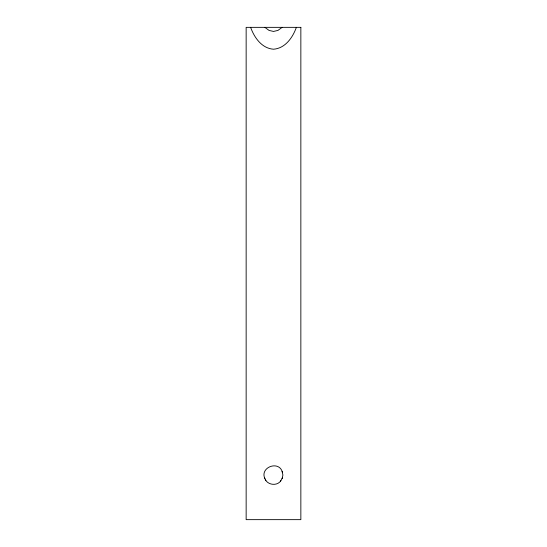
<?xml version="1.0" encoding="UTF-8"?>
<svg xmlns="http://www.w3.org/2000/svg" width="547" height="547" viewBox="0 0 547 547"><rect width="100%" height="100%" fill="white"/><g stroke="black" fill="none" stroke-linecap="round" stroke-linejoin="round"><path stroke-width="0.82" d="M282.108 478.611L282.902 475.035L282.108 471.459M282.375 477.962L280.508 481.21M296.378 27.35C292.72 37.552 285.247 48.362 273.5 49.216C261.753 48.362 254.28 37.552 250.622 27.35M282.149 27.35L277.951 30.413L273.5 31.439L269.049 30.413L264.851 27.35M280.919 480.676C276.898 486.707 266.512 484.943 264.625 477.962M265.363 479.733L265.91 480.457M282.375 472.109C279.025 460.006 259.476 467.288 264.892 478.611M300.85 27.35L246.15 27.35L246.15 519.65L300.85 519.65L300.85 27.35"/></g></svg>
